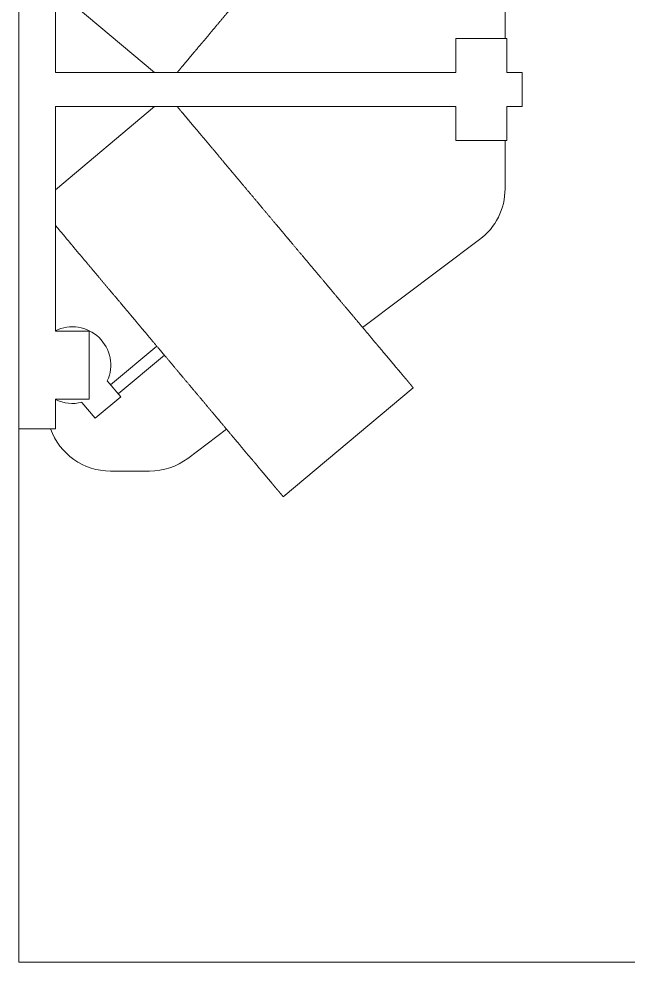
# Model space of a CAD drawing. Header units: millimetres. Extents: x 1659 to 7286, y 5003 to 7277.
# Drawn here: x 1659 to 2377, y 5003 to 6115 of the extents above; entities that cross this region are included whole.
import ezdxf

# ---------------------------------------------------------------- set-up
doc = ezdxf.new("R2010")
doc.units = ezdxf.units.MM
doc.layers.add('1', color=7, linetype='Continuous', true_color=0xffffff)

msp = doc.modelspace()

# ---------------------------------------------------------------- linework, layer by layer
at = {"layer": '1', "color": 80, "linetype": 'Continuous', "lineweight": 13}
for p, q in [((1659.1, 5002.8), (1659.1, 7276.8)), ((1659.1, 5002.8), (1659.1, 7276.8)), ((1659.1, 5002.8, -300), (1659.1, 7276.8, -300)), ((1702.1, 6051.8), (1702.1, 6316.8)), ((1702.1, 6150), (1819.1, 6051.8)), ((2232.1, 6148.8), (2232.1, 6091.8)), ((2174.1, 6091.8), (2234.1, 6091.8)), ((2174.1, 6051.8), (2174.1, 6091.8)), ((2234.1, 6051.8), (2234.1, 6091.8)), ((1702.1, 6051.8), (2174.1, 6051.8)), ((2236.7, 6052), (2234.1, 6052)), ((2234.1, 6051.8), (2252.1, 6051.8)), ((2236.7, 6052), (2236.7, 6051.8)), ((2252.1, 6051.8), (2252.1, 6011.8)), ((1819.1, 6011.8), (1702.1, 5913.6)), ((1702.1, 5746.8), (1702.1, 6011.8)), ((1702.1, 6011.8), (2174.1, 6011.8)), ((2174.1, 6011.8), (2174.1, 5971.8)), ((2234.1, 6011.8), (2234.1, 5971.8)), ((2234.1, 6011.8), (2252.1, 6011.8)), ((2174.1, 5971.8), (2234.1, 5971.8)), ((2232.1, 5971.8), (2232.1, 5914.8)), ((2064.1, 5751.3), (2202.1, 5854.8)), ((1702.1, 5746.8), (1742.1, 5746.8)), ((1742.1, 5746.8), (1742.1, 5666.8)), ((1821.6, 5729.2), (1767.2, 5683.6)), ((1776.2, 5672.9), (1830.6, 5718.5)), ((1763.3, 5688.2), (1779.1, 5669.4)), ((1970.7, 5551.5), (2123.9, 5680.1)), ((1702.1, 5631.8), (1702.1, 5666.8)), ((1702.1, 5666.8), (1742.1, 5666.8)), ((1733.2, 5662.9), (1749, 5644.2)), ((1779.1, 5669.4), (1749, 5644.2)), ((1659.1, 5631.8), (1702.1, 5631.8)), ((1858.1, 5596.8), (1903.9, 5631.1)), ((1813.1, 5581.8), (1767.1, 5581.8)), ((7286.1, 5002.8), (1659.1, 5002.8)), ((7286.1, 5002.8), (1659.1, 5002.8)), ((7286.1, 5002.8, -300), (1659.1, 5002.8, -300)), ((1659.1, 5002.8, -300), (1659.1, 5002.8))]:
    msp.add_line(p, q, dxfattribs=at)
for centre, radius, start, end in [((2157.1, 5914.8), 75, 306.8699, 360), ((1722.1, 5706.8), 45.2, 335.7378, 116.2321), ((1722.1, 5706.8), 45.2, 243.7683, 284.2622), ((1767.1, 5656.8), 75, 199.4723, 270), ((1813.1, 5656.8), 75, 270, 306.8699)]:
    msp.add_arc(centre, radius, start, end, dxfattribs=at)
for points, knots in [([(2123.9, 6383.5), (2123.6, 6383.2), (2123.3, 6382.8), (2122.8, 6382.2), (2121.5, 6380.7), (2120.7, 6379.6), (2118.6, 6377.2), (2117.3, 6375.7), (2114.5, 6372.3), (2111.1, 6368.3), (2109.3, 6366.1), (2105.2, 6361.2), (2100.7, 6355.8), (2098.3, 6352.9), (2093.1, 6346.8), (2090.3, 6343.5), (2084.5, 6336.6), (2081.5, 6333), (2075.1, 6325.4), (2071.8, 6321.4), (2064.9, 6313.2), (2057.7, 6304.6), (2050.2, 6295.7), (2046.4, 6291.1), (2038.5, 6281.8), (2030.5, 6272.1), (2022.2, 6262.3), (2013.8, 6252.2), (2005.2, 6242.1), (1996.6, 6231.8), (1987.9, 6221.4), (1979.1, 6211), (1974.8, 6205.8), (1966, 6195.4), (1961.7, 6190.2), (1953.1, 6179.9), (1944.5, 6169.7), (1936.1, 6159.7), (1927.8, 6149.8), (1919.8, 6140.2), (1915.8, 6135.5), (1908.1, 6126.3), (1900.6, 6117.4), (1893.4, 6108.8), (1886.5, 6100.6), (1883.2, 6096.7), (1876.9, 6089.1), (1873.8, 6085.5), (1868, 6078.6), (1865.3, 6075.3), (1860.1, 6069.1), (1855.4, 6063.5), (1851.1, 6058.4), (1849.1, 6056), (1845.6, 6051.8)], [0, 0, 0.000949, 0.002135, 0.003793, 0.008521, 0.011588, 0.019107, 0.023555, 0.033806, 0.045831, 0.052495, 0.067098, 0.083354, 0.092084, 0.110706, 0.120582, 0.141417, 0.152359, 0.175237, 0.187153, 0.211886, 0.237742, 0.264629, 0.278428, 0.306673, 0.335697, 0.365392, 0.395651, 0.426363, 0.457415, 0.488694, 0.520088, 0.535791, 0.567137, 0.582753, 0.613797, 0.644497, 0.67474, 0.704418, 0.733419, 0.747635, 0.775426, 0.802284, 0.828108, 0.852805, 0.864703, 0.887543, 0.898463, 0.919258, 0.929111, 0.947688, 0.964702, 0.980089, 0.987155, 1, 1]), ([(1845.6, 6011.8), (1849.1, 6007.5), (1851.1, 6005.2), (1855.4, 6000.1), (1860.1, 5994.4), (1865.3, 5988.2), (1868.1, 5985), (1873.9, 5978.1), (1876.9, 5974.4), (1883.3, 5966.9), (1890, 5958.9), (1893.5, 5954.7), (1900.6, 5946.1), (1908.1, 5937.2), (1912, 5932.6), (1919.8, 5923.3), (1927.9, 5913.6), (1936.2, 5903.8), (1944.6, 5893.7), (1953.2, 5883.5), (1961.8, 5873.2), (1966.2, 5868.1), (1974.9, 5857.6), (1979.3, 5852.4)], [0, 0, 0.026757, 0.041477, 0.073534, 0.108983, 0.147691, 0.168223, 0.211554, 0.23431, 0.281905, 0.332128, 0.358167, 0.411981, 0.467952, 0.496678, 0.555488, 0.615923, 0.677764, 0.740785, 0.804755, 0.869437, 0.901975, 0.967284, 1, 1]), ([(1702.1, 5871.6), (1706.8, 5866), (1709.3, 5863), (1714.7, 5856.6), (1720.5, 5849.7), (1723.6, 5846), (1729.9, 5838.4), (1733.2, 5834.5), (1740.1, 5826.3), (1747.3, 5817.7), (1754.8, 5808.8), (1762.6, 5799.5), (1770.6, 5790), (1778.8, 5780.3), (1782.9, 5775.3), (1791.4, 5765.2), (1795.6, 5760.2), (1804.2, 5749.9), (1808.6, 5744.7), (1817.3, 5734.3), (1826.1, 5723.9)], [0, 0, 0.038196, 0.058626, 0.102059, 0.148788, 0.173335, 0.22468, 0.251434, 0.306976, 0.36506, 0.425473, 0.487998, 0.552399, 0.618446, 0.652007, 0.72006, 0.75449, 0.82399, 0.858996, 0.929369, 1, 1]), ([(1979.3, 5852.4), (1988, 5842), (1996.7, 5831.7), (2005.3, 5821.4), (2013.9, 5811.2), (2022.3, 5801.2), (2026.5, 5796.2), (2034.6, 5786.5), (2038.6, 5781.7), (2046.5, 5772.3), (2054.1, 5763.3), (2061.4, 5754.5), (2065, 5750.3), (2071.9, 5742.1), (2078.4, 5734.3), (2081.5, 5730.6), (2087.5, 5723.4), (2093.1, 5716.8), (2098.3, 5710.6), (2103, 5704.9), (2105.2, 5702.3), (2109.3, 5697.5), (2112.9, 5693.2), (2116, 5689.5), (2117.4, 5687.9), (2119.7, 5685.1), (2121.5, 5682.9), (2122.8, 5681.3), (2123.3, 5680.8), (2123.8, 5680.1), (2123.9, 5680.1)], [0, 0, 0.060378, 0.120537, 0.180255, 0.239316, 0.297503, 0.326202, 0.382684, 0.410412, 0.464723, 0.517337, 0.568066, 0.592662, 0.640214, 0.685427, 0.707108, 0.74851, 0.787185, 0.822984, 0.855783, 0.871016, 0.899088, 0.92388, 0.945301, 0.954722, 0.970943, 0.98362, 0.992711, 0.995897, 0.999546, 1, 1]), ([(1826.1, 5723.9), (1830.4, 5718.7), (1839.2, 5708.3), (1847.8, 5697.9), (1852.1, 5692.8), (1860.7, 5682.6), (1869.1, 5672.6), (1877.4, 5662.8), (1885.4, 5653.1), (1893.3, 5643.8), (1897.1, 5639.2), (1904.6, 5630.3), (1911.8, 5621.7), (1915.3, 5617.6), (1922, 5609.6), (1928.3, 5602), (1934.3, 5594.9), (1937.2, 5591.5), (1942.6, 5585), (1945.1, 5582), (1949.8, 5576.4), (1954.1, 5571.3), (1958, 5566.7), (1959.7, 5564.6), (1962.8, 5560.9), (1965.4, 5557.8), (1967.5, 5555.4), (1969, 5553.5), (1969.6, 5552.8), (1970.4, 5551.8), (1970.6, 5551.6), (1970.7, 5551.5)], [0, 0, 0.030205, 0.090499, 0.150466, 0.180255, 0.239316, 0.297503, 0.354606, 0.410413, 0.464724, 0.491254, 0.54295, 0.592663, 0.616719, 0.663123, 0.707107, 0.748511, 0.768198, 0.80545, 0.822984, 0.855781, 0.885457, 0.911899, 0.92388, 0.945301, 0.96327, 0.977727, 0.988617, 0.992709, 0.998176, 0.999544, 1, 1])]:
    msp.add_open_spline(points, degree=1, knots=knots, dxfattribs=at)

doc.saveas('drawing.dxf')
